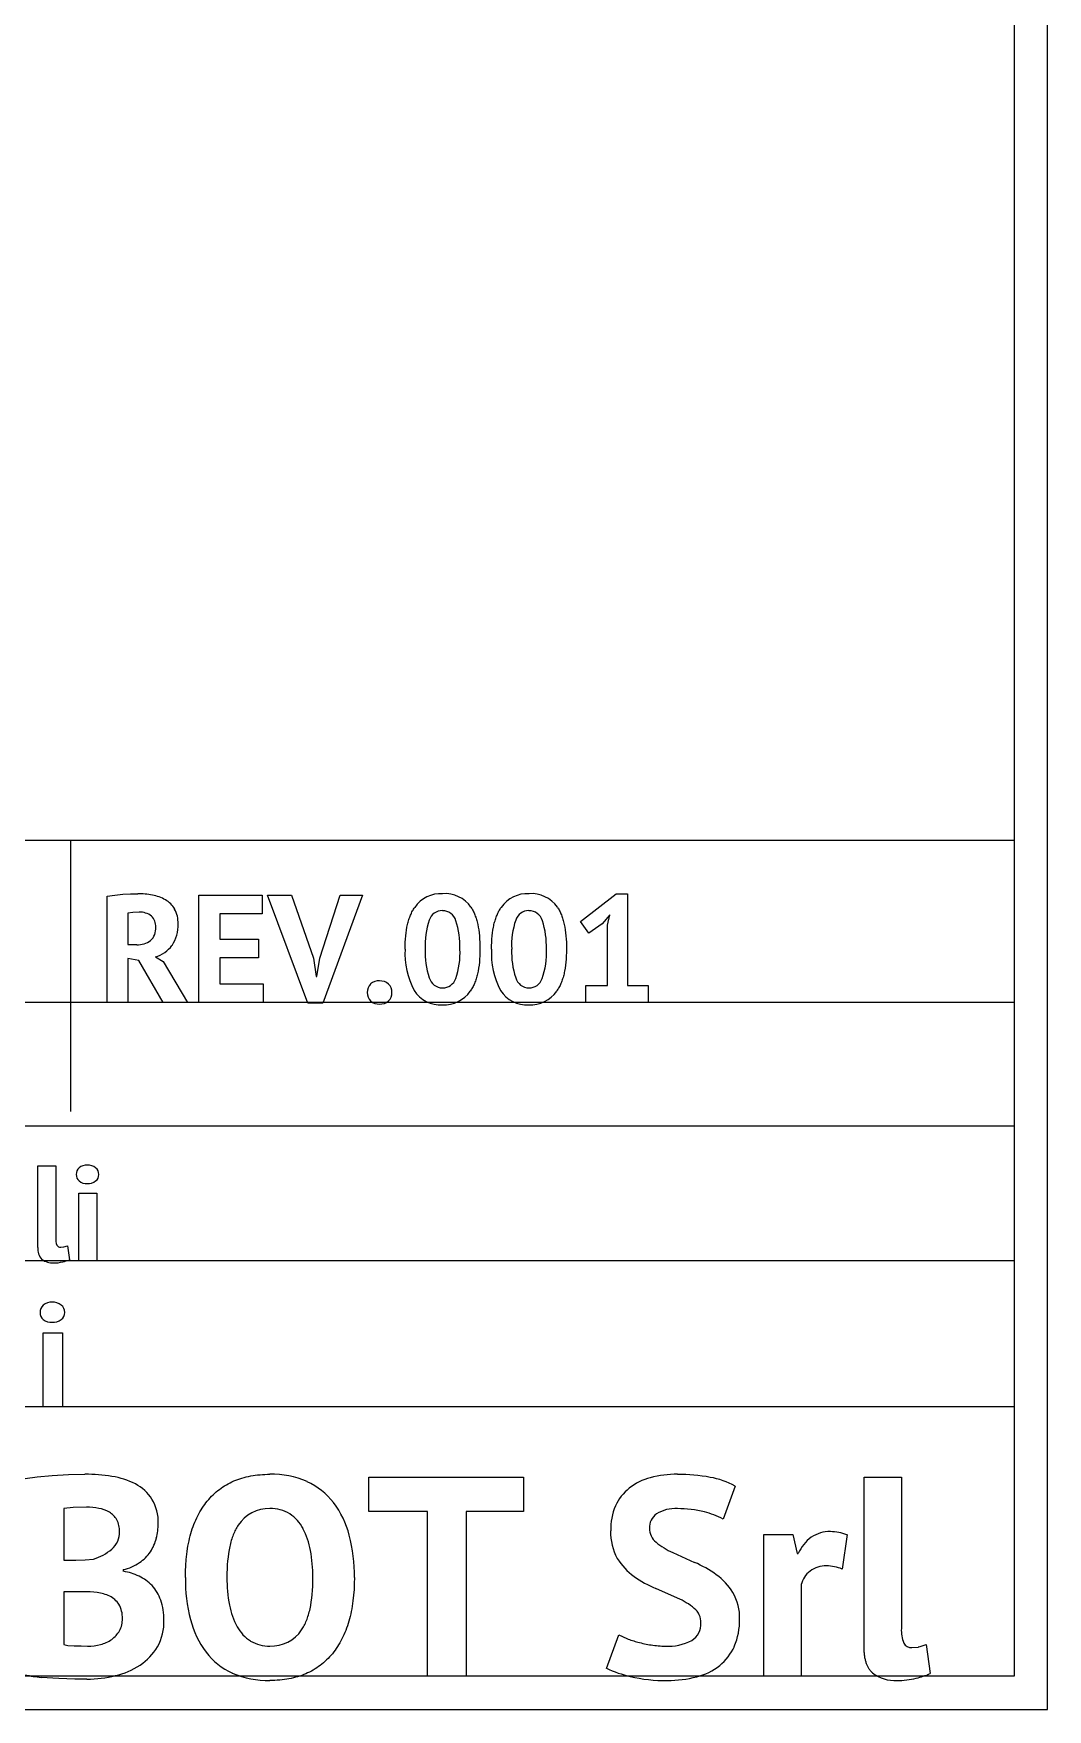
# Model space of a CAD drawing. Extents: x 2855 to 4424, y 0 to 1103.
# Drawn here: x 4249.1 to 4424.1, y 0 to 289.2 of the extents above; entities that cross this region are included whole.
import ezdxf

# ---------------------------------------------------------------- set-up
doc = ezdxf.new("R2010")
doc.units = 0
doc.header["$MEASUREMENT"] = 0
doc.layers.add('PREDEFINITO', color=18, linetype='CONTINUOUS')

msp = doc.modelspace()

# ---------------------------------------------------------------- linework, layer by layer
at = {"layer": 'PREDEFINITO', "color": 18}
for p, q in [((4418.35, 149.95), (2860.59, 149.95)), ((4255.52, 149.89), (4255.52, 103.22))]:
    msp.add_line(p, q, dxfattribs=at)
at = {"layer": 'PREDEFINITO'}
for p, q in [((4261.82, 140.33), (4263.13, 140.53)), ((4261.82, 122), (4261.82, 140.33)), ((4263.13, 140.53), (4264.53, 140.68)), ((4264.53, 140.68), (4265.89, 140.76)), ((4265.89, 140.76), (4267.11, 140.78)), ((4277.68, 140.52), (4288.6, 140.52)), ((4277.68, 122), (4277.68, 140.52)), ((4288.6, 140.52), (4288.6, 137.32)), ((4296.46, 121.87), (4289.53, 140.52)), ((4289.53, 140.52), (4293.66, 140.52)), ((4293.66, 140.52), (4297.43, 129.63)), ((4298.56, 129.66), (4302.06, 140.52)), ((4305.92, 140.52), (4299.05, 121.87)), ((4302.06, 140.52), (4305.92, 140.52)), ((4343.49, 135.96), (4349.64, 140.78)), ((4349.64, 140.78), (4351.61, 140.78)), ((4351.61, 140.78), (4351.61, 124.93)), ((4266.25, 137.56), (4265.42, 137.45)), ((4265.42, 137.45), (4265.42, 131.99)), ((4267.33, 137.59), (4266.25, 137.56)), ((4288.6, 137.32), (4281.27, 137.32)), ((4281.27, 137.32), (4281.27, 132.92)), ((4344.94, 133.99), (4343.49, 135.96)), ((4348.55, 137.14), (4347.28, 135.59)), ((4348.15, 135.34), (4348.55, 137.14)), ((4347.28, 135.59), (4344.94, 133.99)), ((4348.15, 124.93), (4348.15, 135.34)), ((4265.42, 131.99), (4266.94, 131.99)), ((4281.27, 132.92), (4287.94, 132.92)), ((4287.94, 132.92), (4287.94, 129.73)), ((4267.32, 129.25), (4265.42, 129.59)), ((4265.42, 129.59), (4265.42, 122)), ((4271.51, 122), (4267.32, 129.25)), ((4270.19, 129.88), (4271.47, 129.06)), ((4271.47, 129.06), (4275.68, 122)), ((4287.94, 129.73), (4281.27, 129.73)), ((4281.27, 129.73), (4281.27, 125.2)), ((4297.43, 129.63), (4297.91, 126.48)), ((4298.04, 126.48), (4298.56, 129.66)), ((4281.27, 125.2), (4288.73, 125.2)), ((4288.73, 125.2), (4288.73, 122)), ((4297.91, 126.48), (4298.04, 126.48)), ((4344.42, 124.93), (4348.15, 124.93)), ((4344.42, 122), (4344.42, 124.93)), ((4351.61, 124.93), (4355.21, 124.93)), ((4355.21, 124.93), (4355.21, 122)), ((4265.42, 122), (4261.82, 122)), ((4275.68, 122), (4271.51, 122)), ((4288.73, 122), (4277.68, 122)), ((4299.05, 121.87), (4296.46, 121.87)), ((4355.21, 122), (4344.42, 122)), ((4249.89, 79.73), (4249.89, 93.82)), ((4249.89, 93.82), (4252.96, 93.82)), ((4252.96, 93.82), (4252.96, 81.34)), ((4256.97, 89.1), (4260.04, 89.1)), ((4256.97, 77.41), (4256.97, 89.1)), ((4260.04, 89.1), (4260.04, 77.41)), ((4253.82, 79.77), (4254.35, 79.82)), ((4254.35, 79.82), (4255, 80.03)), ((4255, 80.03), (4255.32, 77.62)), ((4260.04, 77.41), (4256.97, 77.41)), ((4250.78, 65), (4254.13, 65)), ((4250.78, 52.25), (4250.78, 65)), ((4254.13, 65), (4254.13, 52.25)), ((4254.13, 52.25), (4250.78, 52.25)), ((4252.34, 40.39), (4255.15, 40.54)), ((4255.15, 40.54), (4258, 40.59)), ((4247.66, 39.85), (4249.78, 40.14)), ((4249.78, 40.14), (4252.34, 40.39)), ((4306.96, 34.16), (4306.96, 40.09)), ((4306.96, 40.09), (4333.65, 40.09)), ((4333.65, 40.09), (4333.65, 34.16)), ((4370.22, 38.54), (4368.12, 32.84)), ((4392.46, 10.61), (4392.46, 40.09)), ((4392.46, 40.09), (4398.89, 40.09)), ((4398.89, 40.09), (4398.89, 13.98)), ((4255.97, 34.85), (4254.33, 34.71)), ((4254.33, 34.71), (4254.33, 25.76)), ((4258.28, 34.9), (4255.97, 34.85)), ((4317.09, 34.16), (4306.96, 34.16)), ((4317.09, 5.74), (4317.09, 34.16)), ((4333.65, 34.16), (4323.77, 34.16)), ((4323.77, 34.16), (4323.77, 5.74)), ((4375.16, 5.74), (4375.16, 30.21)), ((4375.16, 30.21), (4380.16, 30.21)), ((4380.16, 30.21), (4380.91, 26.94)), ((4389.5, 30.17), (4388.67, 24.23)), ((4359.42, 27.09), (4363.18, 25.39)), ((4380.91, 26.94), (4381.1, 26.94)), ((4254.33, 25.76), (4256.45, 25.76)), ((4256.45, 25.76), (4258.02, 25.81)), ((4258.02, 25.81), (4259.48, 25.95)), ((4264.62, 24.14), (4264.62, 23.84)), ((4257.71, 20.32), (4254.33, 20.32)), ((4254.33, 20.32), (4254.33, 11.22)), ((4360.27, 19.21), (4356.51, 20.86)), ((4381.59, 21.54), (4381.59, 5.74)), ((4347.98, 7.1), (4350.13, 12.89)), ((4350.13, 12.89), (4351.51, 12.25)), ((4254.33, 11.22), (4255.07, 11.07)), ((4255.07, 11.07), (4256.16, 11)), ((4256.16, 11), (4257.36, 10.96)), ((4257.36, 10.96), (4258.45, 10.93)), ((4400.69, 10.69), (4401.81, 10.78)), ((4403.16, 11.22), (4403.83, 6.19)), ((4253.47, 5.32), (4250.45, 5.54)), ((4256.24, 5.25), (4253.47, 5.32)), ((4258.35, 5.25), (4256.24, 5.25)), ((4323.77, 5.74), (4317.09, 5.74)), ((4381.59, 5.74), (4375.16, 5.74))]:
    msp.add_line(p, q, dxfattribs=at)
at = {"layer": 'PREDEFINITO', "color": 251}
for p, q in [((4418.35, 122), (2860.59, 122)), ((4418.35, 122), (4418.35, 5.74)), ((4418.35, 100.66), (2860.59, 100.66)), ((4418.35, 77.41), (2860.59, 77.41)), ((4418.35, 52.25), (2860.59, 52.25))]:
    msp.add_line(p, q, dxfattribs=at)
at = {"layer": 'PREDEFINITO', "color": 18}
for points in [[(4424.09, 1102.52), (2854.84, 1102.52), (2854.84, 0), (4424.09, 0), (4424.09, 1102.52)], [(4418.35, 5.74), (2860.59, 5.74), (2860.59, 1096.77), (4418.35, 1096.77), (4418.35, 5.74)]]:
    msp.add_lwpolyline(points, dxfattribs=at)
at = {"layer": 'PREDEFINITO'}
for points in [[(4313.25, 131.22), (4313.25, 131.81), (4313.27, 132.39), (4313.31, 132.95), (4313.35, 133.49), (4313.41, 134), (4313.48, 134.5), (4313.57, 134.98), (4313.61, 135.22), (4313.66, 135.44), (4313.72, 135.67), (4313.77, 135.88), (4313.84, 136.1), (4313.9, 136.31), (4313.97, 136.51), (4314.04, 136.71), (4314.11, 136.9), (4314.19, 137.09), (4314.27, 137.27), (4314.35, 137.45), (4314.43, 137.63), (4314.52, 137.8), (4314.62, 137.96), (4314.71, 138.12), (4314.81, 138.27), (4314.92, 138.42)], [(4324.61, 138.45), (4324.7, 138.3), (4324.8, 138.15), (4324.89, 137.99), (4324.97, 137.83), (4325.06, 137.66), (4325.14, 137.49), (4325.22, 137.31), (4325.29, 137.12), (4325.36, 136.93), (4325.43, 136.74), (4325.5, 136.54), (4325.56, 136.34), (4325.62, 136.13), (4325.67, 135.92), (4325.73, 135.7), (4325.78, 135.48), (4325.87, 135.01), (4325.95, 134.53), (4326.02, 134.03), (4326.07, 133.51), (4326.11, 132.96), (4326.14, 132.4), (4326.16, 131.82), (4326.17, 131.22)], [(4328.17, 131.22), (4328.17, 131.81), (4328.19, 132.39), (4328.23, 132.95), (4328.27, 133.49), (4328.33, 134), (4328.4, 134.5), (4328.49, 134.98), (4328.53, 135.22), (4328.58, 135.44), (4328.64, 135.67), (4328.7, 135.88), (4328.76, 136.1), (4328.82, 136.31), (4328.89, 136.51), (4328.96, 136.71), (4329.03, 136.9), (4329.11, 137.09), (4329.19, 137.27), (4329.27, 137.45), (4329.36, 137.63), (4329.44, 137.8), (4329.54, 137.96), (4329.63, 138.12), (4329.73, 138.27), (4329.84, 138.42)], [(4339.53, 138.45), (4339.62, 138.3), (4339.72, 138.15), (4339.81, 137.99), (4339.89, 137.83), (4339.98, 137.66), (4340.06, 137.49), (4340.14, 137.31), (4340.21, 137.12), (4340.28, 136.93), (4340.35, 136.74), (4340.42, 136.54), (4340.48, 136.34), (4340.54, 136.13), (4340.6, 135.92), (4340.65, 135.7), (4340.7, 135.48), (4340.79, 135.01), (4340.87, 134.53), (4340.94, 134.03), (4340.99, 133.51), (4341.03, 132.96), (4341.07, 132.4), (4341.08, 131.82), (4341.09, 131.22)], [(4326.17, 131.22), (4326.16, 130.62), (4326.14, 130.04), (4326.11, 129.48), (4326.06, 128.94), (4326, 128.42), (4325.93, 127.91), (4325.85, 127.43), (4325.8, 127.2), (4325.75, 126.97), (4325.69, 126.74), (4325.64, 126.53), (4325.58, 126.31), (4325.51, 126.1), (4325.44, 125.9), (4325.37, 125.7), (4325.3, 125.5), (4325.22, 125.31), (4325.14, 125.13), (4325.06, 124.95), (4324.97, 124.77), (4324.88, 124.6), (4324.79, 124.44), (4324.69, 124.28), (4324.59, 124.12), (4324.49, 123.97)], [(4341.09, 131.22), (4341.08, 130.62), (4341.06, 130.04), (4341.03, 129.48), (4340.98, 128.94), (4340.93, 128.42), (4340.85, 127.91), (4340.77, 127.43), (4340.72, 127.2), (4340.67, 126.97), (4340.61, 126.74), (4340.56, 126.53), (4340.5, 126.31), (4340.43, 126.1), (4340.37, 125.9), (4340.29, 125.7), (4340.22, 125.5), (4340.14, 125.31), (4340.06, 125.13), (4339.98, 124.95), (4339.89, 124.77), (4339.8, 124.6), (4339.71, 124.44), (4339.61, 124.28), (4339.51, 124.12), (4339.41, 123.97)], [(4279.11, 35.97), (4279.35, 36.25), (4279.6, 36.53), (4279.85, 36.79), (4280.11, 37.05), (4280.37, 37.3), (4280.65, 37.54), (4280.92, 37.77), (4281.21, 37.99), (4281.5, 38.2), (4281.79, 38.4), (4282.1, 38.6), (4282.4, 38.78), (4282.72, 38.96), (4283.04, 39.12), (4283.37, 39.28), (4283.7, 39.43), (4284.04, 39.57), (4284.39, 39.7), (4284.74, 39.82), (4285.1, 39.94), (4285.47, 40.04), (4285.84, 40.13), (4286.22, 40.22), (4286.61, 40.3), (4287, 40.36), (4287.4, 40.42), (4287.8, 40.47), (4288.21, 40.51), (4288.63, 40.55), (4289.05, 40.57), (4289.48, 40.58), (4289.91, 40.59)], [(4275.33, 22.79), (4275.35, 23.85), (4275.39, 24.87), (4275.47, 25.86), (4275.57, 26.82), (4275.63, 27.29), (4275.7, 27.76), (4275.78, 28.21), (4275.87, 28.66), (4275.96, 29.09), (4276.06, 29.52), (4276.16, 29.95), (4276.28, 30.36), (4276.4, 30.77), (4276.53, 31.17), (4276.67, 31.56), (4276.81, 31.95), (4276.96, 32.33), (4277.12, 32.69), (4277.29, 33.06), (4277.46, 33.41), (4277.64, 33.76), (4277.83, 34.1), (4278.03, 34.43), (4278.23, 34.75), (4278.44, 35.07), (4278.66, 35.37), (4278.88, 35.67), (4279.11, 35.97)], [(4284.44, 31.79), (4284.32, 31.61), (4284.2, 31.42), (4284.09, 31.22), (4283.98, 31.02), (4283.88, 30.81), (4283.78, 30.6), (4283.68, 30.38), (4283.59, 30.15), (4283.5, 29.92), (4283.42, 29.68), (4283.34, 29.43), (4283.26, 29.18), (4283.18, 28.92), (4283.11, 28.66), (4283.05, 28.38), (4282.98, 28.11), (4282.87, 27.53), (4282.77, 26.93), (4282.69, 26.31), (4282.62, 25.65), (4282.57, 24.98), (4282.53, 24.28), (4282.51, 23.55), (4282.5, 22.79)], [(4295.39, 13.73), (4295.51, 13.9), (4295.62, 14.09), (4295.73, 14.28), (4295.84, 14.48), (4295.95, 14.68), (4296.05, 14.9), (4296.14, 15.12), (4296.24, 15.34), (4296.33, 15.57), (4296.41, 15.81), (4296.49, 16.06), (4296.57, 16.31), (4296.64, 16.57), (4296.71, 16.84), (4296.78, 17.11), (4296.84, 17.39), (4296.96, 17.97), (4297.05, 18.58), (4297.14, 19.21), (4297.21, 19.87), (4297.26, 20.56), (4297.3, 21.28), (4297.32, 22.02), (4297.33, 22.79)], [(4304.49, 22.79), (4304.48, 21.74), (4304.43, 20.72), (4304.36, 19.73), (4304.25, 18.76), (4304.19, 18.29), (4304.12, 17.83), (4304.04, 17.38), (4303.96, 16.93), (4303.86, 16.49), (4303.76, 16.06), (4303.66, 15.64), (4303.54, 15.23), (4303.42, 14.82), (4303.29, 14.42), (4303.15, 14.03), (4303.01, 13.64), (4302.85, 13.26), (4302.69, 12.89), (4302.53, 12.53), (4302.35, 12.18), (4302.17, 11.83), (4301.98, 11.49), (4301.78, 11.16), (4301.58, 10.84), (4301.37, 10.52), (4301.15, 10.22), (4300.92, 9.92), (4300.69, 9.62)], [(4300.69, 9.62), (4300.45, 9.34), (4300.2, 9.06), (4299.95, 8.8), (4299.69, 8.54), (4299.42, 8.29), (4299.15, 8.05), (4298.87, 7.82), (4298.59, 7.6), (4298.3, 7.39), (4298, 7.19), (4297.7, 6.99), (4297.39, 6.81), (4297.07, 6.63), (4296.75, 6.46), (4296.43, 6.31), (4296.09, 6.16), (4295.75, 6.02), (4295.41, 5.89), (4295.05, 5.77), (4294.7, 5.65), (4294.33, 5.55), (4293.96, 5.45), (4293.58, 5.37), (4293.2, 5.29), (4292.81, 5.22), (4292.42, 5.17), (4292.01, 5.12), (4291.61, 5.08), (4291.19, 5.04), (4290.77, 5.02), (4290.35, 5.01), (4289.91, 5)], [(4393.92, 6.31), (4393.87, 6.35), (4393.83, 6.39), (4393.79, 6.43), (4393.74, 6.48), (4393.7, 6.52), (4393.66, 6.57), (4393.62, 6.61), (4393.58, 6.66), (4393.5, 6.75), (4393.42, 6.85), (4393.35, 6.96), (4393.28, 7.06), (4393.21, 7.17), (4393.15, 7.29), (4393.09, 7.4), (4393.03, 7.52), (4392.97, 7.64), (4392.92, 7.77), (4392.87, 7.9), (4392.83, 8.03), (4392.78, 8.17), (4392.74, 8.31), (4392.7, 8.45), (4392.67, 8.6), (4392.63, 8.75), (4392.6, 8.9), (4392.58, 9.05), (4392.55, 9.21), (4392.53, 9.38), (4392.51, 9.54), (4392.5, 9.71), (4392.48, 9.88), (4392.47, 10.24), (4392.46, 10.61)]]:
    msp.add_lwpolyline(points, dxfattribs=at)
for centre, radius, start, end in [((4267.12, 127.16), 13.62, 79.2661, 90.0498), ((4268.42, 133.69), 6.96, 60.0494, 79.8139), ((4269.69, 135.95), 4.38, 29.814, 59.6245), ((4319.44, 135.28), 5.51, 87.2239, 145.1772), ((4320.11, 135.32), 5.48, 34.8444, 94.2374), ((4334.36, 135.28), 5.51, 87.2239, 145.1772), ((4335.03, 135.32), 5.48, 34.8444, 94.2374), ((4267.55, 134.55), 3.04, 50.5058, 94.0956), ((4267.75, 135.14), 2.47, 356.8273, 45.4581), ((4269.08, 135.75), 5, 357.9152, 28.2923), ((4330.18, 131.9), 13.48, 161.2772, 182.8929), ((4319.65, 135.5), 2.36, 89.1644, 161.9556), ((4319.72, 135.46), 2.39, 16.0716, 90.967), ((4308.87, 131.79), 13.84, 357.639, 18.2397), ((4345.1, 131.9), 13.48, 161.2772, 182.8929), ((4334.57, 135.5), 2.36, 89.1644, 161.9556), ((4334.64, 135.46), 2.39, 16.0716, 90.967), ((4323.79, 131.79), 13.84, 357.639, 18.2397), ((4267.46, 134.73), 2.77, 312.3098, 5.5531), ((4268.03, 135.3), 6.06, 325.5074, 2.5678), ((4267.14, 135.74), 3.76, 267.03, 305.6516), ((4268.63, 135.11), 5.46, 286.542, 323.4873), ((4326.69, 130.43), 13.47, 176.6439, 208.0787), ((4330.53, 130.64), 13.83, 177.6167, 198.4172), ((4309.54, 130.49), 13.18, 340.6674, 3.1512), ((4341.61, 130.43), 13.47, 176.6439, 208.0787), ((4345.45, 130.64), 13.83, 177.6167, 198.4172), ((4324.46, 130.49), 13.18, 340.6674, 3.1512), ((4308.6, 123.83), 1.88, 133.7106, 182.7716), ((4308.72, 123.58), 2.16, 87.3291, 131.3832), ((4308.95, 123.5), 2.23, 49.3373, 93.1825), ((4309.1, 123.83), 1.88, 357.2283, 46.2893), ((4319.71, 126.92), 2.39, 195.617, 270.0567), ((4319.73, 126.92), 2.39, 269.4829, 340.7647), ((4334.63, 126.92), 2.39, 195.617, 270.0567), ((4334.65, 126.92), 2.39, 269.4829, 340.7647), ((4308.64, 123.66), 1.92, 177.4161, 225.7643), ((4308.73, 123.86), 2.13, 227.8194, 272.6354), ((4308.95, 123.93), 2.2, 266.8384, 311.4523), ((4309.06, 123.66), 1.92, 314.2358, 2.5839), ((4319.33, 126.93), 5.34, 212.0944, 273.7519), ((4319.94, 127.13), 5.54, 267.3216, 325.2114), ((4334.25, 126.93), 5.34, 212.0944, 273.7519), ((4334.86, 127.13), 5.54, 267.3216, 325.2114), ((4258.01, 92.34), 1.51, 131.779, 180.6478), ((4258.29, 91.98), 1.96, 86.6265, 130.787), ((4258.5, 91.8), 2.14, 51.0438, 92.6367), ((4258.94, 92.32), 1.46, 359.8733, 51.5826), ((4257.94, 92.3), 1.44, 179.0053, 229.5052), ((4258.28, 92.77), 2.02, 230.896, 273.3952), ((4258.5, 92.96), 2.21, 267.3324, 307.3256), ((4259.01, 92.31), 1.39, 307.0948, 0.4568), ((4255.57, 81.18), 2.62, 176.3295, 203.0962), ((4252.51, 79.48), 2.64, 174.4461, 223.0094), ((4253.78, 80.47), 0.695, 207.2779, 273.3534), ((4252.4, 79.99), 2.93, 231.7668, 273.9578), ((4252.62, 83.62), 6.56, 269.879, 283.7855), ((4252.97, 82.79), 5.68, 282.2928, 294.4099), ((4251.91, 68.54), 1.65, 131.779, 180.6478), ((4252.21, 68.15), 2.14, 86.6265, 130.787), ((4252.45, 67.96), 2.33, 51.0438, 92.6367), ((4252.93, 68.53), 1.59, 359.8733, 51.5826), ((4251.83, 68.49), 1.57, 179.0053, 229.5052), ((4252.21, 69.02), 2.21, 230.896, 273.3952), ((4252.45, 69.22), 2.41, 267.3324, 307.3256), ((4253, 68.51), 1.52, 307.0948, 0.4568), ((4258.05, 11.6), 28.99, 80.8516, 90.0968), ((4290.25, 25.4), 15.19, 66.3635, 91.288), ((4360.05, 23.16), 17.43, 89.3415, 104.9259), ((4360.4, 11.71), 28.87, 79.0725, 90.2903), ((4260.68, 27.1), 13.27, 62.9667, 81.4132), ((4263.31, 32.31), 7.43, 32.5787, 62.7275), ((4291.33, 28.3), 12.1, 37.6718, 65.5188), ((4356.97, 31.83), 8.12, 128.4274, 155.9783), ((4358.18, 30.16), 10.18, 104.8985, 127.9396), ((4363.46, 26.16), 14.11, 61.3478, 80.1424), ((4258.32, 23.47), 11.43, 79.5067, 90.1985), ((4259.46, 29.39), 5.4, 59.3856, 79.9323), ((4262.98, 32.39), 7.67, 357.7633, 30.7649), ((4288.3, 26.18), 15.8, 14.2772, 37.0445), ((4359.13, 31.06), 10.41, 156.9202, 181.3561), ((4260.32, 30.9), 3.67, 30.2711, 58.954), ((4259.98, 30.84), 3.99, 357.8223, 28.5748), ((4259.94, 32.11), 10.69, 346.1096, 359.9283), ((4289.69, 28.43), 6.23, 87.9021, 147.3732), ((4290.12, 28.45), 6.21, 58.5832, 91.8665), ((4289.65, 28.12), 6.74, 27.4428, 56.667), ((4358.29, 31.36), 2.9, 124.7015, 181.4863), ((4359.85, 28.66), 6.01, 86.2998, 122.2928), ((4360.38, 16.36), 18.3, 75.7334, 90.4328), ((4362.28, 22.54), 11.84, 60.4831, 77.2905), ((4260.17, 30.56), 3.8, 310.616, 1.9908), ((4263.44, 31.2), 7.08, 325.695, 346.4505), ((4284.04, 25.18), 13.07, 10.0141, 27.5576), ((4276.58, 23.1), 27.92, 359.3739, 14.4721), ((4357.61, 30.45), 8.9, 177.6843, 209.5082), ((4358.42, 31.24), 3.02, 179.2114, 231.6584), ((4387.22, 24.32), 6.66, 125.7141, 156.8016), ((4386.51, 25.06), 5.64, 88.736, 124.2499), ((4386.4, 21.5), 9.2, 70.3556, 88.5731), ((4256.99, 34.29), 8.7, 286.6505, 310.4968), ((4263.26, 31.4), 7.34, 304.4468, 325.1984), ((4272.47, 22.94), 24.86, 359.6556, 10.4417), ((4359.02, 31.67), 10.73, 211.4561, 234.2197), ((4364.96, 39.23), 13.35, 230.9263, 245.4992), ((4262.86, 32.07), 8.13, 282.5328, 304.0842), ((4262.77, 12.98), 11.02, 65.4846, 80.3042), ((4355.18, 6.85), 20.19, 54.3745, 66.6505), ((4360.63, 14.48), 10.81, 31.8315, 54.3081), ((4385.82, 20.42), 4.38, 128.1153, 165.1664), ((4385.8, 20.36), 4.42, 87.9911, 127.3992), ((4385.75, 16.62), 8.16, 69.0521, 88.579), ((4257.7, -0.31), 20.64, 83.3, 89.9887), ((4264.46, 16.67), 6.96, 42.7138, 65.5965), ((4264.04, 16.37), 7.47, 19.6896, 42.1989), ((4303.25, 22.49), 27.92, 179.3739, 194.4721), ((4306.91, 22.61), 24.41, 179.5722, 190.8584), ((4363.91, 38.51), 19.13, 234.3187, 247.2428), ((4259.44, 13.85), 6.36, 63.4154, 83.9158), ((4260.43, 15.86), 4.13, 33.7566, 63.2474), ((4260.11, 15.93), 4.35, 356.9, 30.6632), ((4261.64, 15.62), 9.99, 358.7709, 19.1124), ((4295.18, 20.25), 12.44, 190.3595, 208.7612), ((4355.16, 7.63), 12.66, 50.8865, 66.2077), ((4361.17, 15.03), 3.13, 358.3645, 50.749), ((4362.5, 15.91), 8.47, 357.9317, 30.2318), ((4260.24, 15.59), 4.23, 331.5339, 1.451), ((4262.61, 15.17), 9.03, 331.1425, 1.4669), ((4291.77, 19.47), 16.05, 194.2695, 216.6358), ((4360.98, 14.75), 3.32, 301.3988, 3.2353), ((4359.66, 15.32), 11.3, 336.915, 1.441), ((4259.27, 16.89), 5.84, 284.0609, 304.8444), ((4259.99, 15.81), 4.55, 305.2135, 330.6479), ((4290.24, 17.57), 6.82, 208.944, 237.4718), ((4289.75, 17.09), 6.16, 238.9154, 271.5225), ((4290.16, 17.21), 6.28, 267.7167, 326.347), ((4358.09, 28.96), 17.96, 248.5031, 254.9721), ((4359.21, 32.9), 22.05, 254.8104, 260.8264), ((4358.67, 19.55), 8.63, 266.6131, 297.9346), ((4404.36, 13.62), 5.49, 176.3295, 203.0962), ((4258.47, 19.78), 8.85, 269.8585, 284.5492), ((4262.47, 15.42), 9.26, 303.022, 330.2122), ((4288.35, 17.1), 11.89, 217.3213, 245.5852), ((4358.13, 26.13), 15.19, 260.8097, 270.1176), ((4361.88, 14.55), 8.96, 309.0902, 335.9251), ((4400.61, 12.14), 1.46, 207.2779, 273.3534), ((4400.41, 17.42), 6.78, 281.8617, 293.929), ((4252.33, 26.4), 20.94, 257.1002, 264.8489), ((4258.4, 25.64), 20.39, 269.8706, 283.8026), ((4260.09, 19.17), 13.7, 283.3811, 302.8152), ((4289.55, 20.32), 15.32, 246.4641, 271.3497), ((4356.2, 24.48), 19.22, 244.7004, 257.6039), ((4360.93, 15.95), 10.65, 284.466, 308.3044), ((4397.72, 11.13), 6.14, 231.7668, 273.9578), ((4398.92, 17.01), 11.88, 282.2928, 294.4099), ((4358.13, 31.55), 26.55, 256.8189, 270.8068), ((4358.69, 24.19), 19.18, 269.4328, 284.7959), ((4398.17, 18.74), 13.74, 269.879, 283.7855)]:
    msp.add_arc(centre, radius, start, end, dxfattribs=at)

doc.saveas('drawing.dxf')
